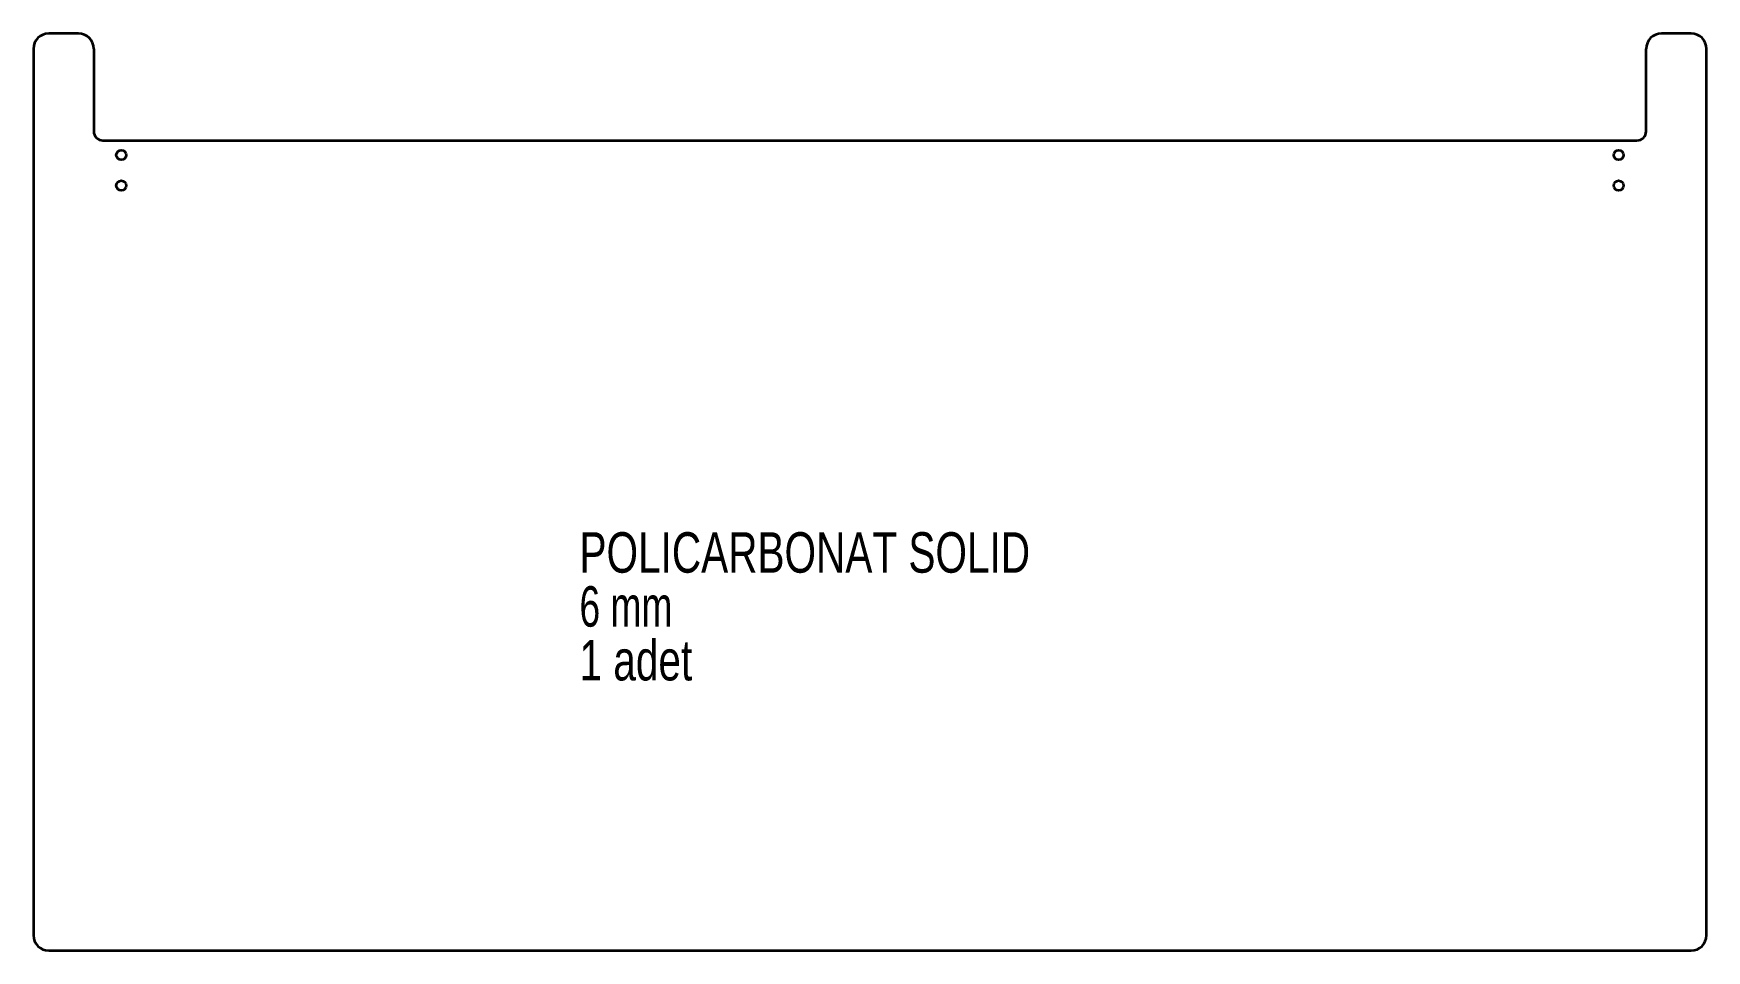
# Model space of a CAD drawing. Header units: millimetres. Extents: x -394 to 701, y -328 to 272.
import ezdxf

# ---------------------------------------------------------------- set-up
doc = ezdxf.new("R2010")
doc.units = ezdxf.units.MM
doc.styles.add('SLDTEXTSTYLE0', font='TXT', dxfattribs={"width": 0.75})
doc.styles.add('SLDTEXTSTYLE1', font='TXT', dxfattribs={"width": 0.6875})

msp = doc.modelspace()

# ---------------------------------------------------------------- linework, layer by layer
at = {"color": 7, "linetype": 'Continuous', "lineweight": 35}
for p, q in [((-364.6, 272), (-384.1, 272)), ((690.9, 272), (671.4, 272)), ((-394.1, 262), (-394.1, -318)), ((-354.6, 262), (-354.6, 208)), ((661.4, 208), (661.4, 262)), ((700.9, -318), (700.9, 262)), ((-348.6, 202), (655.4, 202)), ((-384.1, -328), (690.9, -328))]:
    msp.add_line(p, q, dxfattribs=at)
for centre in [(-336.6, 192.5), (643.4, 192.5), (-336.6, 172.5), (643.4, 172.5)]:
    msp.add_circle(centre, 3.25, dxfattribs=at)
for centre, radius, start, end in [((-384.1, 262), 10, 90, 180), ((-364.6, 262), 10, 0, 90), ((671.4, 262), 10, 90, 180), ((690.9, 262), 10, 0, 90), ((-348.6, 208), 6, 180, 270), ((655.4, 208), 6, 270, 0), ((-384.1, -318), 10, 180, 270), ((690.9, -318), 10, 270, 0)]:
    msp.add_arc(centre, radius, start, end, dxfattribs=at)

# ---------------------------------------------------------------- texts
at = {"color": 7, "linetype": 'Continuous', "lineweight": 0, "attachment_point": 1}
for s, insert, char_height, style in [('POLICARBONAT SOLID', (-36.7, -54.3), 26.458, 'SLDTEXTSTYLE0'), ('6 mm', (-36.7, -89.6), 26.46, 'SLDTEXTSTYLE1'), ('1 adet', (-36.7, -124.8), 26.46, 'SLDTEXTSTYLE0')]:
    msp.add_mtext(s, dxfattribs=dict(at, insert=insert, char_height=char_height, style=style))

doc.saveas('drawing.dxf')
